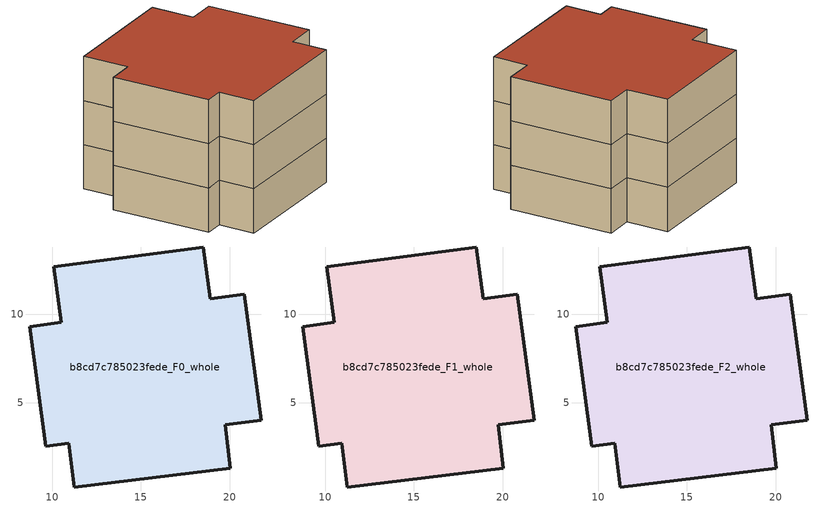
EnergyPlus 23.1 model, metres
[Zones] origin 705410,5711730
b8cd7c785023fede_F0_whole
 floor ground (EU_floor_Construction): 20.84,11.14 21.78,4.01 19.77,3.75 20.04,1.33 11.23,0.26 10.94,2.73 9.64,2.55 8.74,9.3 10.51,9.54 10.09,12.67 18.53,13.79 18.91,10.88 z0
 wall outside (EU_wall_Construction): 10.09,12.67 10.51,9.54 8.74,9.3 9.64,2.55 10.94,2.73 11.23,0.26 20.04,1.33 19.77,3.75 21.78,4.01 20.84,11.14 18.91,10.88 18.53,13.79 10.09,12.67 z0:3
b8cd7c785023fede_F1_whole
 floor to b8cd7c785023fede_F0_whole (EU_floor_Construction): 20.84,11.14 21.78,4.01 19.77,3.75 20.04,1.33 11.23,0.26 10.94,2.73 9.64,2.55 8.74,9.3 10.51,9.54 10.09,12.67 18.53,13.79 18.91,10.88 z3
 wall outside (EU_wall_Construction): 10.09,12.67 10.51,9.54 8.74,9.3 9.64,2.55 10.94,2.73 11.23,0.26 20.04,1.33 19.77,3.75 21.78,4.01 20.84,11.14 18.91,10.88 18.53,13.79 10.09,12.67 z3:6
b8cd7c785023fede_F2_whole
 floor to b8cd7c785023fede_F1_whole (EU_floor_Construction): 20.84,11.14 21.78,4.01 19.77,3.75 20.04,1.33 11.23,0.26 10.94,2.73 9.64,2.55 8.74,9.3 10.51,9.54 10.09,12.67 18.53,13.79 18.91,10.88 z6
 wall outside (EU_wall_Construction): 10.09,12.67 10.51,9.54 8.74,9.3 9.64,2.55 10.94,2.73 11.23,0.26 20.04,1.33 19.77,3.75 21.78,4.01 20.84,11.14 18.91,10.88 18.53,13.79 10.09,12.67 z6:9
 roof outside (EU_roof_Construction): 20.04,1.33 19.77,3.75 21.78,4.01 20.84,11.14 18.91,10.88 18.53,13.79 10.09,12.67 10.51,9.54 8.74,9.3 9.64,2.55 10.94,2.73 11.23,0.26 z9
[Building]
EU S2 Campaign: North Axis=0; Terrain=City; Solar Distribution=FullExterior
[Site:Location]
London: Latitude=51.5; Longitude=-0.5; Time Zone=0; Elevation=25
[SizingPeriod:WeatherFileDays]
AnnualSizingPeriod: Begin Month=1; Begin Day of Month=1; End Month=12; End Day of Month=31; Day of Week for Start Day=Monday; Use Weather File Daylight Saving Period=No; Use Weather File Rain and Snow Indicators=No
[MATERIAL]
EU_InternalMass_Material: Roughness=MediumRough; Thickness=0.1; Conductivity=1; Density=1800; Specific Heat=900; Thermal Absorptance=0.9; Solar Absorptance=0.7; Visible Absorptance=0.7
[MATERIAL:NOMASS] Roughness=MediumRough; Thermal Absorptance=0.9; Solar Absorptance=0.7; Visible Absorptance=0.7
Name | Thermal Resistance
EU_wall_NoMass | 1.04674
EU_roof_NoMass | 4.32442
EU_floor_NoMass | 2.04616
[CONSTRUCTION]
EU_wall_Construction: EU_wall_NoMass
EU_roof_Construction: EU_roof_NoMass
EU_floor_Construction: EU_floor_NoMass
EU_InternalMass_Construction: EU_InternalMass_Material
[ZONE] Type=1; Multiplier=1; Ceiling Height=autocalculate; Floor Area=autocalculate; Part of Total Floor Area=Yes
Name | Volume
b8cd7c785023fede_F0_whole | 400.439
b8cd7c785023fede_F1_whole; b8cd7c785023fede_F2_whole | 400.438
[INTERNALMASS] Construction=EU_InternalMass_Construction; Surface Area=133.48
Name | Zone or ZoneList
b8cd7c785023fede_F0_whole_EU_InternalMass | b8cd7c785023fede_F0_whole
b8cd7c785023fede_F1_whole_EU_InternalMass | b8cd7c785023fede_F1_whole
b8cd7c785023fede_F2_whole_EU_InternalMass | b8cd7c785023fede_F2_whole
[OTHEREQUIPMENT] Fuel Type=Electricity; Design Level Calculation Method=Watts/Area; Power per Zone Floor Area=1; Fraction Latent=0; Fraction Radiant=0; Fraction Lost=0; Carbon Dioxide Generation Rate=0; EndUse Subcategory=EU_Step8_InternalGains
Name | Zone or ZoneList or Space or SpaceList | Schedule
EU_Step8_InternalGain_b8cd7c785023fede_F0_whole_f000 | b8cd7c785023fede_F0_whole | EU_Step8_GainSchedule_b8cd7c785023fede_F0_whole_f000
EU_Step8_InternalGain_b8cd7c785023fede_F1_whole_f000 | b8cd7c785023fede_F1_whole | EU_Step8_GainSchedule_b8cd7c785023fede_F1_whole_f000
EU_Step8_InternalGain_b8cd7c785023fede_F2_whole_f000 | b8cd7c785023fede_F2_whole | EU_Step8_GainSchedule_b8cd7c785023fede_F2_whole_f000
[ZONEVENTILATION:DESIGNFLOWRATE] Schedule=EU_AlwaysOn; Design Flow Rate Calculation Method=AirChanges/Hour; Air Changes per Hour=0.488719; Ventilation Type=Natural; Fan Pressure Rise=0; Fan Total Efficiency=1; Constant Term Coefficient=1; Temperature Term Coefficient=0; Velocity Term Coefficient=0; Velocity Squared Term Coefficient=0; Minimum Indoor Temperature=-100; Maximum Indoor Temperature=100; Delta Temperature=-100; Minimum Outdoor Temperature=-100; Maximum Outdoor Temperature=100; Maximum Wind Speed=40
Name | Zone or ZoneList or Space or SpaceList
EU_ConstantAir_b8cd7c785023fede_F0_whole | b8cd7c785023fede_F0_whole
EU_ConstantAir_b8cd7c785023fede_F1_whole | b8cd7c785023fede_F1_whole
EU_ConstantAir_b8cd7c785023fede_F2_whole | b8cd7c785023fede_F2_whole
[HVACTEMPLATE:THERMOSTAT] Constant Heating Setpoint=20; Constant Cooling Setpoint=50
EU_HeatOnly_b8cd7c785023fede_F0_whole; EU_HeatOnly_b8cd7c785023fede_F1_whole; EU_HeatOnly_b8cd7c785023fede_F2_whole
[HVACTEMPLATE:ZONE:IDEALLOADSAIRSYSTEM] System Availability Schedule=EU_AlwaysOn; Maximum Heating Supply Air Temperature=50; Minimum Cooling Supply Air Temperature=13; Maximum Heating Supply Air Humidity Ratio=0.0156; Minimum Cooling Supply Air Humidity Ratio=0.0077; Heating Limit=NoLimit; Cooling Limit=NoLimit; Heating Availability Schedule=EU_AlwaysOn; Cooling Availability Schedule=EU_CoolingOff; Dehumidification Control Type=ConstantSensibleHeatRatio; Cooling Sensible Heat Ratio=0.7; Dehumidification Setpoint=60; Humidification Control Type=None; Humidification Setpoint=30; Outdoor Air Method=None; Outdoor Air Flow Rate per Person=0.00944; Outdoor Air Flow Rate per Zone Floor Area=0; Outdoor Air Flow Rate per Zone=0; Demand Controlled Ventilation Type=None; Outdoor Air Economizer Type=NoEconomizer; Heat Recovery Type=None; Sensible Heat Recovery Effectiveness=0.7; Latent Heat Recovery Effectiveness=0.65
Name | Template Thermostat
b8cd7c785023fede_F0_whole | EU_HeatOnly_b8cd7c785023fede_F0_whole
b8cd7c785023fede_F1_whole | EU_HeatOnly_b8cd7c785023fede_F1_whole
b8cd7c785023fede_F2_whole | EU_HeatOnly_b8cd7c785023fede_F2_whole
[SIZING:ZONE] Zone Cooling Design Supply Air Temperature Input Method=SupplyAirTemperature; Zone Cooling Design Supply Air Temperature=13; Zone Heating Design Supply Air Temperature Input Method=SupplyAirTemperature; Zone Heating Design Supply Air Temperature=50; Zone Cooling Design Supply Air Humidity Ratio=0.008; Zone Heating Design Supply Air Humidity Ratio=0.008; Cooling Design Air Flow Method=DesignDay; Cooling Design Air Flow Rate=0; Cooling Minimum Air Flow per Zone Floor Area=0.000762; Cooling Minimum Air Flow=0; Cooling Minimum Air Flow Fraction=0.2; Heating Design Air Flow Method=DesignDay; Heating Design Air Flow Rate=0; Heating Maximum Air Flow per Zone Floor Area=0.002032; Heating Maximum Air Flow=0.141576; Heating Maximum Air Flow Fraction=0.3; Account for Dedicated Outdoor Air System=No; Dedicated Outdoor Air System Control Strategy=NeutralSupplyAir; Dedicated Outdoor Air Low Setpoint Temperature for Design=autosize; Dedicated Outdoor Air High Setpoint Temperature for Design=autosize; Zone Load Sizing Method=Sensible Load Only No Latent Load; Zone Latent Cooling Design Supply Air Humidity Ratio Input Method=HumidityRatioDifference; Zone Cooling Design Supply Air Humidity Ratio Difference=0.005; Zone Latent Heating Design Supply Air Humidity Ratio Input Method=HumidityRatioDifference; Zone Humidification Design Supply Air Humidity Ratio Difference=0.005
b8cd7c785023fede_F0_whole; b8cd7c785023fede_F1_whole; b8cd7c785023fede_F2_whole
[SCHEDULE:CONSTANT]
Name | Hourly Value
EU_AlwaysOn | 1
EU_CoolingOff | 0
[SCHEDULE:FILE] Column Number=1; Rows to Skip at Top=0; Number of Hours of Data=8760; Column Separator=Comma; Interpolate to Timestep=No; Minutes per Item=60; Adjust Schedule for Daylight Savings=Yes
Name | File
EU_Step8_GainSchedule_b8cd7c785023fede_F0_whole_f000 | C:\Users\o_iseri\Desktop\OpenUBEM\openubem\outputs\eu_evidence\EU-11\GB-LDN-STDUNSTANS\idfs\b8cd7c785023fede\b8cd7c785023fede_F0_whole_f000_gain.csv
EU_Step8_GainSchedule_b8cd7c785023fede_F1_whole_f000 | C:\Users\o_iseri\Desktop\OpenUBEM\openubem\outputs\eu_evidence\EU-11\GB-LDN-STDUNSTANS\idfs\b8cd7c785023fede\b8cd7c785023fede_F1_whole_f000_gain.csv
EU_Step8_GainSchedule_b8cd7c785023fede_F2_whole_f000 | C:\Users\o_iseri\Desktop\OpenUBEM\openubem\outputs\eu_evidence\EU-11\GB-LDN-STDUNSTANS\idfs\b8cd7c785023fede\b8cd7c785023fede_F2_whole_f000_gain.csv
